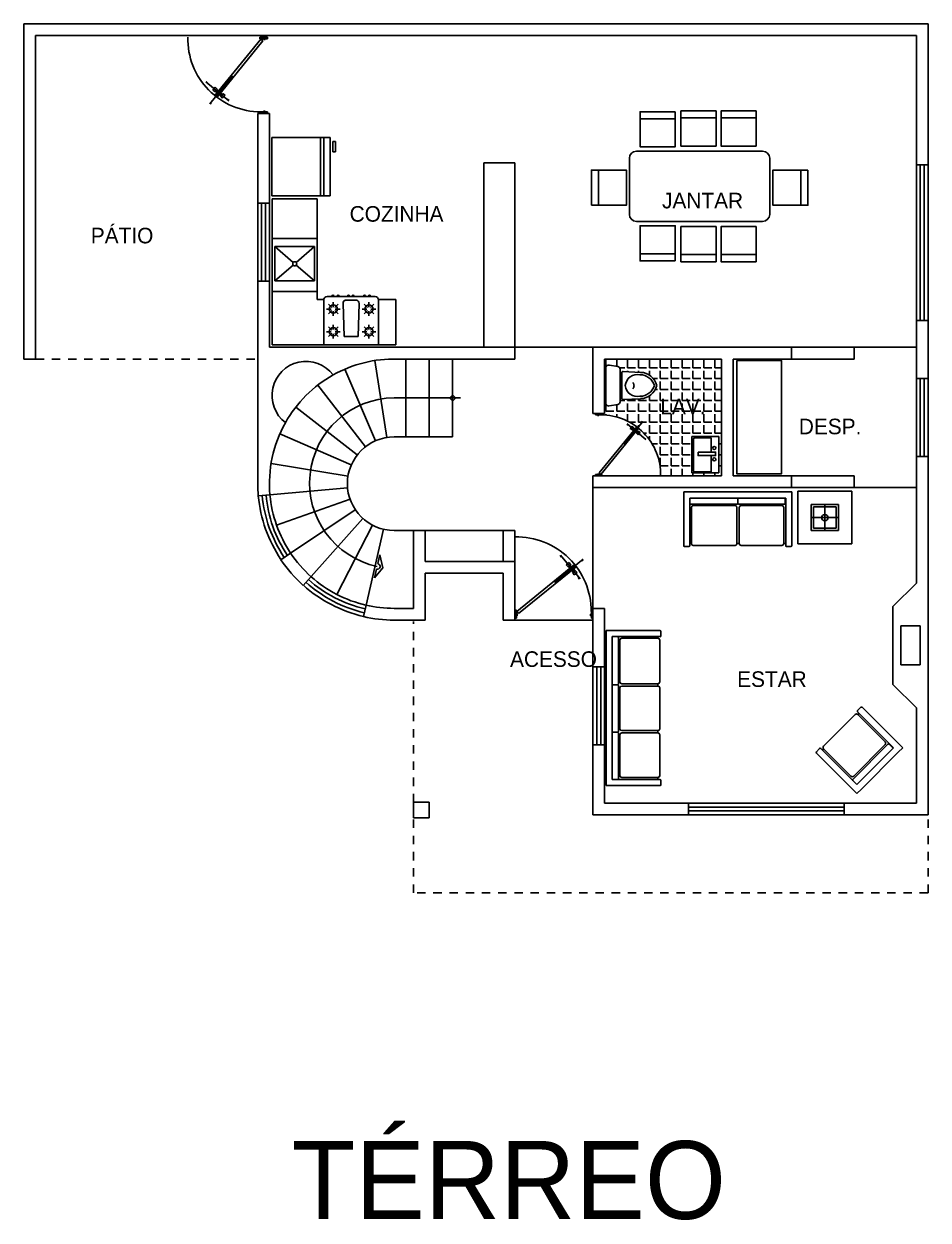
# Model space of a CAD drawing. Header units: millimetres. Extents: x 212.8 to 261.5, y 118.1 to 134.
# Drawn here: x 212.85 to 224.45, y 118.06 to 133.41 of the extents above; entities that cross this region are included whole.
import ezdxf

# ---------------------------------------------------------------- set-up
doc = ezdxf.new("R2010")
doc.units = ezdxf.units.MM
doc.linetypes.add('ACAD_ISO02W100', pattern=[15, 12, -3])
for name, color, linetype in [('LETRAS', 5, 'Continuous'), ('MARGEN', 7, 'Continuous'), ('MUEBLES', 3, 'Continuous'), ('murito', 8, 'Continuous'), ('MURO', 3, 'Continuous'), ('muros', 1, 'Continuous'), ('PUERTAS', 4, 'Continuous'), ('ventanas', 5, 'Continuous')]:
    doc.layers.add(name, color=color, linetype=linetype)

# ---------------------------------------------------------------- blocks, each defined once
blk = doc.blocks.new('PUERTA-P')
at = {"color": 8, "linetype": 'Continuous'}
for p, q in [((0, 0), (-0.1, 0)), ((-0.1, 0), (-0.1, -0.02)), ((0, -0.02), (0, 0)), ((-0.085, -0.025), (-0.687, -0.763)), ((-0.659, -0.785), (-0.058, -0.047)), ((-0.1, -0.02), (0, -0.02)), ((-0.058, -0.047), (-0.085, -0.025)), ((-0.03, -0.02), (-0.05, -0.02)), ((-0.05, -0.02), (-0.05, -0.03)), ((-0.05, -0.03), (-0.03, -0.03)), ((-0.03, -0.03), (-0.03, -0.02)), ((-0.807, -0.584), (-0.505, -0.835)), ((-0.804, -0.58), (-0.784, -0.598)), ((-0.455, -0.506), (-0.755, -0.873)), ((-0.683, -0.656), (-0.715, -0.695)), ((-0.715, -0.695), (-0.681, -0.717)), ((-0.655, -0.686), (-0.683, -0.656)), ((-0.681, -0.717), (-0.655, -0.686)), ((-0.657, -0.691), (-0.676, -0.714)), ((-0.676, -0.714), (-0.662, -0.725)), ((-0.662, -0.725), (-0.643, -0.702)), ((-0.643, -0.702), (-0.657, -0.691)), ((-0.627, -0.754), (-0.608, -0.73)), ((-0.614, -0.765), (-0.627, -0.754)), ((-0.615, -0.77), (-0.59, -0.739)), ((-0.595, -0.742), (-0.614, -0.765)), ((-0.608, -0.73), (-0.595, -0.742)), ((-0.59, -0.739), (-0.555, -0.761)), ((-0.555, -0.761), (-0.587, -0.799)), ((-0.735, -0.858), (-0.75, -0.877)), ((-0.587, -0.799), (-0.615, -0.77)), ((-0.522, -0.813), (-0.501, -0.83)), ((0, -0.98), (-0.1, -0.98)), ((-0.1, -0.98), (-0.1, -1)), ((-0.1, -1), (0, -1)), ((-0.03, -0.97), (-0.05, -0.97)), ((-0.05, -0.97), (-0.05, -0.98)), ((-0.05, -0.98), (-0.03, -0.98)), ((-0.03, -0.98), (-0.03, -0.97)), ((0, -1), (0, -0.98))]:
    blk.add_line(p, q, dxfattribs=at)
blk.add_arc((-0.085, -0.022), 0.957, 178.6535, 270, dxfattribs=at)
blk.add_ellipse((-0.085, -0.022), major_axis=(0.00177, 0.00177), ratio=1, dxfattribs=at)
blk = doc.blocks.new('PUERTA')
at = {"xscale": -0.9, "yscale": 0.9, "zscale": 0.9, "rotation": 180}
blk.add_blockref('PUERTA-P', (0, 0), dxfattribs=at)

msp = doc.modelspace()

# ---------------------------------------------------------------- hatches: boundary and pattern name
at = {"layer": 'MUEBLES'}
h = msp.add_hatch(dxfattribs=at)
h.set_pattern_fill('ANGLE,_O', color=4, scale=0.02)
h.set_pattern_definition([(0, (-2.7875, 0.1942), (0, 0.1397), [0.1016, -0.0381]), (90, (-2.7875, 0.1942), (-0.1397, 9e-18), [0.1016, -0.0381])])
h.paths.add_polyline_path([(221.797, 129.11), (220.297, 129.11), (220.297, 128.41), (220.262, 128.41), (220.262, 128.394, -0.416551), (221.016, 127.61), (221.797, 127.61)])
h.paths.add_polyline_path([(221.764, 128.115), (221.764, 127.648), (221.417, 127.648), (221.417, 128.115)], flags=16)
h.paths.add_polyline_path([(221.454, 128.098), (221.666, 128.098), (221.666, 127.915), (221.721, 127.915), (221.721, 127.87), (221.666, 127.87), (221.666, 127.66), (221.454, 127.66, -0.414214), (221.438, 127.677), (221.438, 128.082, -0.414214)], flags=0)
h.paths.add_polyline_path([(220.759, 128.601), (220.537, 128.591, -0.427887), (220.518, 128.608), (220.518, 128.621), (220.495, 128.621), (220.495, 128.561, -0.364335), (220.466, 128.526), (220.358, 128.507, -0.465916), (220.315, 128.542), (220.315, 128.77), (220.315, 128.997, -0.465916), (220.358, 129.032), (220.466, 129.013, -0.364335), (220.495, 128.978), (220.495, 128.918), (220.518, 128.918), (220.518, 128.931, -0.427887), (220.537, 128.949), (220.759, 128.938, -0.33747), (220.968, 128.77, -0.33747)], flags=16)
h.paths.add_polyline_path([(221.724, 127.968, -1), (221.684, 127.968, -1)], flags=0)
h.paths.add_polyline_path([(220.75, 128.632, -0.443862), (220.563, 128.77, -0.443862), (220.75, 128.908, -0.324581), (220.936, 128.77, -0.324581)], flags=0)
h.paths.add_polyline_path([(221.724, 127.822, -1), (221.684, 127.822, -1)], flags=0)

# ---------------------------------------------------------------- linework, layer by layer
at = {"layer": 'MARGEN'}
for p, q in [((218.45, 128.61), (217.597, 128.61)), ((217.387, 126.485), (217.412, 126.595)), ((217.412, 126.595), (217.452, 126.432)), ((217.452, 126.432), (217.345, 126.303)), ((217.345, 126.303), (217.37, 126.412))]:
    msp.add_line(p, q, dxfattribs=at)
msp.add_circle((218.347, 128.61), 0.0289, dxfattribs=at)
for centre, radius, start, end in [((217.605, 127.518), 1.093, 90.429, 258.0196), ((217.379, 126.449), 0.0375, 256.9485, 76.9485)]:
    msp.add_arc(centre, radius, start, end, dxfattribs=at)
at = {"layer": 'MUEBLES', "color": 15, "linetype": 'Continuous'}
for p, q in [((220.753, 132.193), (221.203, 132.193)), ((221.277, 132.203), (221.727, 132.203)), ((221.791, 132.203), (222.241, 132.203)), ((216.777, 131.953, 0.088), (216.029, 131.953, 0.088)), ((216.029, 131.953, 0.088), (216.029, 131.205, 0.088)), ((216.653, 131.953, 0.088), (216.653, 131.205, 0.088)), ((216.697, 131.953, 0.088), (216.697, 131.205, 0.088)), ((216.777, 131.205, 0.088), (216.777, 131.953, 0.088)), ((216.81, 131.903, 0.88), (216.81, 131.767, 0.88)), ((216.844, 131.903, 0.88), (216.81, 131.903, 0.88)), ((216.844, 131.767, 0.88), (216.844, 131.903, 0.88)), ((216.81, 131.767, 0.88), (216.844, 131.767, 0.88)), ((220.705, 131.776), (222.325, 131.776)), ((218.747, 129.26), (218.747, 131.627)), ((219.147, 131.627), (218.747, 131.627)), ((219.147, 129.26), (219.147, 131.627)), ((220.615, 130.966), (220.615, 131.686)), ((222.415, 131.686), (222.415, 130.966)), ((220.218, 131.534), (220.218, 131.084)), ((222.816, 131.084), (222.816, 131.534)), ((216.029, 131.205, 0.088), (216.777, 131.205, 0.088)), ((216.611, 131.164), (216.03, 131.164)), ((216.03, 129.293), (216.03, 131.164)), ((216.611, 129.873), (216.611, 131.164)), ((222.325, 130.876), (220.705, 130.876)), ((216.03, 130.656), (216.611, 130.656)), ((216.067, 130.552, 0.616), (216.302, 130.349, 0.048)), ((216.577, 130.552, 0.616), (216.067, 130.552, 0.616)), ((216.067, 130.552, 0.616), (216.067, 130.112, 0.616)), ((216.342, 130.349, 0.048), (216.577, 130.552, 0.616)), ((216.577, 130.552, 0.616), (216.577, 130.112, 0.616)), ((220.753, 130.459), (221.203, 130.459)), ((221.277, 130.449), (221.727, 130.449)), ((221.791, 130.449), (222.241, 130.449)), ((216.302, 130.315, 0.048), (216.067, 130.112, 0.616)), ((216.342, 130.315, 0.048), (216.577, 130.112, 0.616)), ((216.577, 130.112, 0.616), (216.067, 130.112, 0.616)), ((216.03, 129.975), (216.611, 129.975)), ((216.693, 129.873), (216.611, 129.873)), ((216.693, 129.867), (216.693, 129.295)), ((217.353, 129.911), (216.737, 129.911)), ((216.825, 129.916, 0.88), (216.798, 129.916, 0.88)), ((216.892, 129.916, 0.88), (216.865, 129.916, 0.88)), ((217.105, 129.867, 0.88), (216.985, 129.867, 0.88)), ((217.025, 129.916, 0.88), (216.999, 129.916, 0.88)), ((217.083, 129.916, 0.88), (217.056, 129.916, 0.88)), ((217.231, 129.916, 0.88), (217.205, 129.916, 0.88)), ((217.294, 129.916, 0.88), (217.268, 129.916, 0.88)), ((217.617, 129.873), (217.397, 129.873)), ((217.397, 129.867), (217.397, 129.295)), ((217.617, 129.873), (217.617, 129.293)), ((216.728, 129.751, 0.88), (216.79, 129.751, 0.88)), ((216.754, 129.813, 0.88), (216.797, 129.769, 0.88)), ((216.797, 129.732, 0.88), (216.754, 129.688, 0.88)), ((216.816, 129.839, 0.88), (216.816, 129.777, 0.88)), ((216.816, 129.724, 0.88), (216.816, 129.663, 0.88)), ((216.878, 129.813, 0.88), (216.835, 129.769, 0.88)), ((216.835, 129.732, 0.88), (216.878, 129.688, 0.88)), ((216.842, 129.751, 0.88), (216.904, 129.751, 0.88)), ((216.941, 129.822, 0.88), (216.954, 129.398, 0.88)), ((217.149, 129.822, 0.88), (217.136, 129.398, 0.88)), ((217.247, 129.751, 0.88), (217.186, 129.751, 0.88)), ((217.211, 129.813, 0.88), (217.255, 129.769, 0.88)), ((217.255, 129.732, 0.88), (217.211, 129.688, 0.88)), ((217.274, 129.839, 0.88), (217.274, 129.777, 0.88)), ((217.274, 129.724, 0.88), (217.274, 129.663, 0.88)), ((217.336, 129.813, 0.88), (217.292, 129.769, 0.88)), ((217.292, 129.732, 0.88), (217.336, 129.688, 0.88)), ((217.362, 129.751, 0.88), (217.3, 129.751, 0.88)), ((216.816, 129.548, 0.88), (216.816, 129.487, 0.88)), ((217.274, 129.548, 0.88), (217.274, 129.487, 0.88)), ((217.274, 129.548, 0.88), (217.274, 129.487, 0.88)), ((216.728, 129.46, 0.88), (216.79, 129.46, 0.88)), ((216.754, 129.523, 0.88), (216.797, 129.479, 0.88)), ((216.797, 129.442, 0.88), (216.754, 129.398, 0.88)), ((216.816, 129.434, 0.88), (216.816, 129.372, 0.88)), ((216.878, 129.523, 0.88), (216.835, 129.479, 0.88)), ((216.835, 129.442, 0.88), (216.878, 129.398, 0.88)), ((216.842, 129.46, 0.88), (216.904, 129.46, 0.88)), ((217.136, 129.398, 0.88), (216.954, 129.398, 0.88)), ((217.247, 129.46, 0.88), (217.186, 129.46, 0.88)), ((217.211, 129.523, 0.88), (217.255, 129.479, 0.88)), ((217.211, 129.523, 0.88), (217.255, 129.479, 0.88)), ((217.255, 129.442, 0.88), (217.211, 129.398, 0.88)), ((217.274, 129.434, 0.88), (217.274, 129.372, 0.88)), ((217.336, 129.523, 0.88), (217.292, 129.479, 0.88)), ((217.336, 129.523, 0.88), (217.292, 129.479, 0.88)), ((217.292, 129.442, 0.88), (217.336, 129.398, 0.88)), ((217.362, 129.46, 0.88), (217.3, 129.46, 0.88)), ((217.617, 129.293), (216.03, 129.293)), ((221.313, 127.404), (221.39, 127.404)), ((221.313, 127.404), (221.313, 126.716)), ((222.621, 127.404), (221.39, 127.404)), ((222.699, 127.404), (222.621, 127.404)), ((222.699, 127.404), (222.699, 126.716)), ((222.778, 126.739), (222.778, 127.412)), ((222.778, 127.412), (223.467, 127.412)), ((223.467, 127.412), (223.467, 126.739)), ((221.39, 127.326), (222.008, 127.326)), ((221.39, 127.326), (221.39, 126.716)), ((221.996, 127.248), (221.402, 127.248)), ((222.008, 127.326), (222.008, 127.26)), ((222.008, 127.326), (222.621, 127.326)), ((222.02, 127.248), (222.604, 127.248)), ((222.615, 127.326), (222.615, 127.26)), ((222.621, 126.716), (222.621, 127.326)), ((221.411, 126.741), (221.411, 127.205)), ((221.434, 127.229), (221.971, 127.229)), ((221.994, 127.205), (221.994, 126.741)), ((222.024, 126.741), (222.024, 127.205)), ((222.048, 127.229), (222.573, 127.229)), ((222.596, 127.205), (222.596, 126.741)), ((222.948, 126.909), (222.948, 127.242)), ((222.948, 127.242), (223.297, 127.242)), ((222.978, 126.939), (222.978, 127.212)), ((222.978, 127.212), (223.267, 127.212)), ((223.123, 126.909), (223.123, 127.242)), ((223.267, 127.212), (223.267, 126.939)), ((223.297, 127.242), (223.297, 126.909)), ((222.948, 127.075), (223.297, 127.075)), ((223.267, 126.939), (222.978, 126.939)), ((223.297, 126.909), (222.948, 126.909)), ((221.324, 126.704), (221.379, 126.704)), ((221.411, 126.741), (221.39, 126.741)), ((221.971, 126.718), (221.434, 126.718)), ((221.994, 126.741), (222.024, 126.741)), ((222.573, 126.718), (222.048, 126.718)), ((222.596, 126.741), (222.619, 126.741)), ((222.688, 126.704), (222.632, 126.704)), ((223.467, 126.739), (222.778, 126.739)), ((220.318, 125.624), (221.007, 125.624)), ((220.318, 125.624), (220.318, 125.547)), ((221.018, 125.613), (221.018, 125.558)), ((220.318, 123.714), (220.318, 125.547)), ((220.396, 125.547), (220.396, 124.929)), ((220.396, 125.547), (221.007, 125.547)), ((220.474, 124.941), (220.474, 125.535)), ((220.493, 125.503), (220.493, 124.967)), ((220.981, 125.526), (220.517, 125.526)), ((220.981, 125.526), (220.981, 125.547)), ((221.004, 124.967), (221.004, 125.503)), ((220.517, 124.943), (220.981, 124.943)), ((220.981, 124.943), (220.981, 124.913)), ((220.396, 124.929), (220.462, 124.929)), ((220.396, 124.929), (220.396, 123.714)), ((220.474, 124.918), (220.474, 124.333)), ((220.493, 124.889), (220.493, 124.365)), ((220.981, 124.913), (220.517, 124.913)), ((221.004, 124.365), (221.004, 124.889)), ((223.585, 124.641), (223.543, 124.6)), ((224.122, 124.122), (223.603, 124.641)), ((223.512, 124.547), (223.107, 124.143)), ((223.543, 124.582), (224.004, 124.121)), ((223.547, 124.547), (223.563, 124.563)), ((223.898, 124.197), (223.547, 124.547)), ((220.517, 124.341), (220.981, 124.341)), ((220.981, 124.341), (220.981, 124.318)), ((220.396, 124.322), (220.462, 124.322)), ((220.474, 124.31), (220.474, 123.726)), ((220.493, 124.288), (220.493, 123.763)), ((220.981, 124.311), (220.517, 124.311)), ((221.004, 123.763), (221.004, 124.288)), ((223.014, 124.07), (223.055, 124.111)), ((223.533, 123.534), (223.014, 124.053)), ((223.533, 123.651), (223.073, 124.111)), ((223.107, 124.107), (223.092, 124.092)), ((223.107, 124.107), (223.458, 123.757)), ((223.932, 124.167), (223.484, 123.718)), ((223.493, 123.757), (223.898, 124.162)), ((223.533, 123.651), (223.999, 124.117)), ((224.062, 124.063), (223.591, 123.592)), ((223.999, 124.117), (223.949, 124.167)), ((223.999, 124.117), (224.004, 124.121)), ((224.122, 124.122), (224.062, 124.063)), ((220.517, 123.739), (220.981, 123.739)), ((220.981, 123.739), (220.981, 123.716)), ((220.318, 123.636), (220.318, 123.714)), ((220.318, 123.636), (221.007, 123.636)), ((221.007, 123.714), (220.396, 123.714)), ((221.018, 123.647), (221.018, 123.703)), ((223.533, 123.534), (223.592, 123.592))]:
    msp.add_line(p, q, dxfattribs=at)
at = {"layer": 'MUEBLES', "color": 4}
for p, q in [((220.315, 128.77), (220.315, 128.997)), ((220.358, 129.032), (220.466, 129.013)), ((220.495, 128.978), (220.495, 128.77)), ((220.537, 128.949), (220.759, 128.938)), ((220.518, 128.918), (220.495, 128.918)), ((220.518, 128.77), (220.518, 128.931)), ((220.315, 128.77), (220.315, 128.542)), ((220.495, 128.561), (220.495, 128.77)), ((220.518, 128.77), (220.518, 128.608)), ((220.358, 128.507), (220.466, 128.526)), ((220.518, 128.621), (220.495, 128.621)), ((220.537, 128.591), (220.759, 128.601)), ((221.417, 127.648), (221.417, 128.115)), ((221.417, 128.115), (221.764, 128.115)), ((221.438, 128.082), (221.438, 127.677)), ((221.454, 128.098), (221.666, 128.098)), ((221.666, 128.098), (221.666, 127.915)), ((221.764, 128.115), (221.764, 127.648)), ((221.666, 127.87), (221.666, 127.66)), ((221.764, 127.648), (221.417, 127.648)), ((221.454, 127.66), (221.666, 127.66))]:
    msp.add_line(p, q, dxfattribs=at)
at = {"layer": 'MUEBLES', "color": 15, "linetype": 'Continuous'}
for points in [[(221.203, 132.283), (221.203, 131.833), (220.753, 131.833), (220.753, 132.283)], [(221.727, 132.293), (221.727, 131.843), (221.277, 131.843), (221.277, 132.293)], [(222.241, 132.293), (222.241, 131.843), (221.791, 131.843), (221.791, 132.293)], [(220.128, 131.084), (220.578, 131.084), (220.578, 131.534), (220.128, 131.534)], [(222.906, 131.534), (222.456, 131.534), (222.456, 131.084), (222.906, 131.084)], [(221.203, 130.369), (221.203, 130.819), (220.753, 130.819), (220.753, 130.369)], [(221.727, 130.359), (221.727, 130.809), (221.277, 130.809), (221.277, 130.359)], [(222.241, 130.359), (222.241, 130.809), (221.791, 130.809), (221.791, 130.359)], [(221.993, 129.089), (222.568, 129.089), (222.568, 127.638), (221.993, 127.638)]]:
    msp.add_lwpolyline(points, close=True, dxfattribs=at)
at = {"layer": 'MUEBLES', "color": 4}
msp.add_lwpolyline([(221.496, 127.915), (221.721, 127.915), (221.721, 127.87), (221.496, 127.87)], close=True, dxfattribs=at)
at = {"layer": 'MUEBLES', "color": 15, "linetype": 'Continuous'}
for centre, radius in [((216.322, 130.332), 0.0264), ((216.816, 129.751, 0.88), 0.0528), ((217.274, 129.751, 0.88), 0.0528), ((216.816, 129.46, 0.88), 0.0528), ((217.274, 129.46, 0.88), 0.0528), ((217.274, 129.46, 0.88), 0.0528), ((223.123, 127.075), 0.0403)]:
    msp.add_circle(centre, radius, dxfattribs=at)
at = {"layer": 'MUEBLES', "color": 4}
for centre in [(221.704, 127.968), (221.704, 127.822)]:
    msp.add_circle(centre, 0.0203, dxfattribs=at)
at = {"layer": 'MUEBLES', "color": 15, "linetype": 'Continuous'}
for centre, radius, start, end in [((220.705, 131.686), 0.09, 90, 180), ((222.325, 131.686), 0.09, 0, 90), ((220.705, 130.966), 0.09, 180, 270), ((222.325, 130.966), 0.09, 270, 0), ((216.737, 129.867), 0.044, 90, 180), ((216.812, 129.916, 0.88), 0.0132, 0, 180), ((216.879, 129.916, 0.88), 0.0132, 0, 180), ((216.985, 129.823, 0.88), 0.044, 90, 181.8183), ((217.012, 129.916, 0.88), 0.0132, 0, 180), ((217.07, 129.916, 0.88), 0.0132, 0, 180), ((217.105, 129.823, 0.88), 0.044, 358.1817, 90), ((217.218, 129.916, 0.88), 0.0132, 0, 180), ((217.281, 129.916, 0.88), 0.0132, 0, 180), ((217.353, 129.867), 0.044, 0, 90), ((221.402, 127.26), 0.0117, 180, 270), ((221.996, 127.26), 0.0117, 270, 0), ((221.996, 127.26), 0.0117, 270, 0), ((222.02, 127.26), 0.0117, 180, 270), ((222.604, 127.26), 0.0117, 270, 0), ((221.434, 127.205), 0.0233, 90, 180), ((221.971, 127.205), 0.0233, 0, 90), ((222.048, 127.205), 0.0233, 90, 180), ((222.573, 127.205), 0.0233, 0, 90), ((221.324, 126.716), 0.0117, 180, 270), ((221.379, 126.716), 0.0117, 270, 0), ((221.434, 126.741), 0.0233, 180, 270), ((221.971, 126.741), 0.0233, 270, 0), ((222.048, 126.741), 0.0233, 180, 270), ((222.573, 126.741), 0.0233, 270, 0), ((222.632, 126.716), 0.0117, 180, 270), ((222.688, 126.716), 0.0117, 270, 0), ((221.007, 125.613), 0.0117, 0, 90), ((221.007, 125.558), 0.0117, 270, 0), ((220.462, 125.535), 0.0117, 0, 90), ((220.517, 125.503), 0.0233, 90, 180), ((220.981, 125.503), 0.0233, 0, 90), ((220.517, 124.967), 0.0233, 180, 270), ((220.981, 124.967), 0.0233, 270, 0), ((220.462, 124.941), 0.0117, 270, 0), ((220.462, 124.941), 0.0117, 270, 0), ((220.462, 124.918), 0.0117, 0, 90), ((220.517, 124.889), 0.0233, 90, 180), ((220.981, 124.889), 0.0233, 0, 90), ((223.594, 124.632), 0.0124, 45, 135), ((223.53, 124.53), 0.0249, 45, 135), ((223.552, 124.591), 0.0124, 135, 225), ((220.462, 124.333), 0.0117, 270, 0), ((220.517, 124.365), 0.0233, 180, 270), ((220.981, 124.365), 0.0233, 270, 0), ((220.462, 124.31), 0.0117, 0, 90), ((220.517, 124.288), 0.0233, 90, 180), ((220.981, 124.288), 0.0233, 0, 90), ((223.88, 124.18), 0.0249, 315, 45), ((223.023, 124.062), 0.0124, 135, 225), ((223.064, 124.103), 0.0124, 45, 135), ((223.125, 124.125), 0.0249, 135, 225), ((223.94, 124.158), 0.0124, 45, 135), ((223.94, 124.158), 0.0124, 45, 135), ((220.462, 123.726), 0.0117, 270, 0), ((220.517, 123.763), 0.0233, 180, 270), ((220.981, 123.763), 0.0233, 270, 0), ((223.475, 123.775), 0.0249, 225, 315), ((223.492, 123.71), 0.0124, 135, 225), ((221.007, 123.703), 0.0117, 0, 90), ((221.007, 123.647), 0.0117, 270, 0)]:
    msp.add_arc(centre, radius, start, end, dxfattribs=at)
at = {"layer": 'MUEBLES', "color": 4}
for centre, radius, start, end in [((220.351, 128.997), 0.036, 80.0738, 180), ((220.459, 128.978), 0.036, 360, 80.0738), ((220.536, 128.931), 0.018, 87.3382, 180), ((220.752, 128.717), 0.222, 13.8267, 88.4188), ((220.719, 128.754), 0.157, 78.5676, 174.306), ((220.617, 128.767), 0.0581, 314.0559, 45.9441), ((220.748, 128.71), 0.198, 17.5895, 89.5193), ((220.719, 128.785), 0.157, 185.694, 281.4324), ((220.748, 128.829), 0.198, 270.4807, 342.4105), ((220.752, 128.823), 0.222, 271.5812, 346.1733), ((220.351, 128.542), 0.036, 180, 279.9262), ((220.459, 128.561), 0.036, 279.9262, 360), ((220.536, 128.608), 0.018, 180, 272.6618), ((221.454, 128.082), 0.0162, 90, 180), ((221.454, 127.677), 0.0162, 180, 270)]:
    msp.add_arc(centre, radius, start, end, dxfattribs=at)
at = {"layer": 'murito'}
for p, q in [((219.147, 126.91), (217.997, 126.91)), ((218.997, 126.91), (218.997, 126.51)), ((219.147, 126.51), (219.147, 126.91))]:
    msp.add_line(p, q, dxfattribs=at)
for points in [[(223.497, 129.26), (222.697, 129.26), (222.697, 129.11), (223.497, 129.11)], [(223.497, 127.46), (222.697, 127.46), (222.697, 127.61), (223.497, 127.61)]]:
    msp.add_lwpolyline(points, close=True, dxfattribs=at)
at = {"layer": 'MURO'}
for p, q in [((217.348, 129.091), (217.504, 128.103)), ((217.747, 128.11), (217.747, 129.11)), ((218.047, 128.11), (218.047, 129.11)), ((218.347, 128.11), (218.347, 129.11)), ((216.963, 128.979), (217.359, 128.061)), ((216.619, 128.776), (217.23, 127.985)), ((216.335, 128.494), (217.124, 127.879)), ((216.131, 128.15), (217.047, 127.75)), ((217.597, 128.11), (218.347, 128.11)), ((216.018, 127.767), (217.005, 127.606)), ((216.004, 127.367), (217, 127.456)), ((216.089, 126.976), (217.032, 127.31)), ((216.269, 126.619), (217.099, 127.176)), ((216.531, 126.317), (217.197, 127.063)), ((216.86, 126.09), (217.321, 126.978)), ((216.86, 126.09), (217.321, 126.978)), ((217.236, 125.952), (217.462, 126.926)), ((217.236, 125.952), (217.462, 126.926)), ((217.597, 126.91), (217.847, 126.91))]:
    msp.add_line(p, q, dxfattribs=at)
for radius, start, end in [(1.6, 119.2862, 150.7138), (0.6, 90, 270)]:
    msp.add_arc((217.597, 127.51), radius, start, end, dxfattribs=at)
at = {"layer": 'muros'}
for p, q in [((224.447, 133.41), (212.847, 133.41)), ((212.847, 129.11), (212.847, 133.41)), ((224.447, 133.41), (224.447, 131.602)), ((224.297, 133.26), (212.997, 133.26)), ((212.997, 129.11), (212.997, 133.26)), ((224.297, 133.26), (224.297, 131.602)), ((215.847, 131.109), (215.847, 132.26)), ((215.847, 132.26), (215.997, 132.26)), ((215.997, 131.109), (215.997, 132.26)), ((224.297, 131.602), (224.447, 131.602)), ((215.997, 131.109), (215.847, 131.109)), ((215.847, 129.11), (215.847, 130.109)), ((215.997, 130.109), (215.847, 130.109)), ((215.997, 129.26), (215.997, 130.109)), ((224.297, 129.602), (224.447, 129.602)), ((224.297, 129.602), (224.297, 128.86)), ((224.447, 129.602), (224.447, 128.86)), ((218.947, 129.26), (215.997, 129.26)), ((217.397, 129.26), (218.147, 129.26)), ((218.947, 129.26), (220.297, 129.26)), ((219.147, 129.11), (219.147, 129.26)), ((220.147, 128.41), (220.147, 129.26)), ((222.697, 129.26), (220.297, 129.26)), ((222.697, 129.11), (222.697, 129.26)), ((224.297, 129.26), (223.497, 129.26)), ((212.847, 129.11), (212.997, 129.11)), ((215.847, 127.51), (215.847, 129.11)), ((219.147, 129.11), (217.634, 129.11)), ((221.797, 129.11), (220.297, 129.11)), ((220.297, 128.41), (220.297, 129.11)), ((221.797, 127.61), (221.797, 129.11)), ((222.697, 129.11), (221.947, 129.11)), ((221.947, 127.61), (221.947, 129.11)), ((224.297, 128.86), (224.447, 128.86)), ((220.297, 128.41), (220.147, 128.41)), ((224.297, 127.86), (224.447, 127.86)), ((224.297, 127.86), (224.297, 126.235)), ((224.447, 127.86), (224.447, 123.26)), ((221.797, 127.61), (220.147, 127.61)), ((220.147, 127.46), (220.147, 127.61)), ((222.697, 127.61), (221.947, 127.61)), ((222.697, 127.46), (222.697, 127.61)), ((222.697, 127.46), (220.147, 127.46)), ((220.147, 127.46), (220.147, 125.91)), ((224.297, 127.46), (223.497, 127.46)), ((215.854, 127.353), (216.004, 127.367)), ((217.847, 125.91), (217.847, 126.91)), ((217.997, 126.91), (217.847, 126.91)), ((217.997, 126.91), (217.997, 126.51)), ((216.269, 126.619), (216.144, 126.535)), ((217.997, 126.51), (219.147, 126.51)), ((219.147, 125.76), (219.147, 126.51)), ((217.997, 125.76), (217.997, 126.36)), ((217.997, 125.76), (217.997, 126.36)), ((217.997, 126.36), (218.997, 126.36)), ((218.997, 125.76), (218.997, 126.36)), ((216.531, 126.317), (216.431, 126.205)), ((223.997, 125.935), (224.297, 126.235)), ((217.236, 125.952), (217.202, 125.805)), ((217.597, 125.91), (217.847, 125.91)), ((220.147, 125.16), (220.147, 125.91)), ((220.147, 125.91), (220.297, 125.91)), ((220.297, 125.16), (220.297, 125.91)), ((223.997, 124.935), (223.997, 125.935)), ((217.597, 125.76), (217.997, 125.76)), ((219.147, 125.76), (218.997, 125.76)), ((219.147, 125.76), (220.147, 125.76)), ((224.097, 125.685), (224.347, 125.685)), ((224.097, 125.185), (224.097, 125.685)), ((224.347, 125.685), (224.347, 125.185)), ((220.297, 125.16), (220.147, 125.16)), ((224.097, 125.185), (224.347, 125.185)), ((223.997, 124.935), (224.297, 124.635)), ((224.297, 124.635), (224.297, 123.41)), ((220.297, 124.16), (220.147, 124.16)), ((220.147, 123.26), (220.147, 124.16)), ((220.297, 123.41), (220.297, 124.16)), ((217.847, 123.222), (217.847, 123.422)), ((218.047, 123.422), (217.847, 123.422)), ((218.047, 123.222), (218.047, 123.422)), ((221.372, 123.41), (220.297, 123.41)), ((221.372, 123.41), (221.372, 123.26)), ((223.372, 123.41), (223.372, 123.26)), ((224.297, 123.41), (223.372, 123.41)), ((221.372, 123.26), (220.147, 123.26)), ((224.447, 123.26), (223.372, 123.26)), ((218.047, 123.222), (217.847, 123.222))]:
    msp.add_line(p, q, dxfattribs=at)
for centre, radius, start, end in [((217.597, 127.51), 1.6, 88.6812, 119.2862), ((216.466, 128.642), 0.437, 37.1431, 232.8569), ((217.597, 127.51), 1.6, 150.7138, 185.141), ((217.597, 127.51), 1.75, 180, 185.141), ((217.597, 127.51), 1.75, 213.864, 228.2255), ((217.597, 127.51), 1.6, 213.864, 228.2255), ((217.597, 127.51), 1.6, 256.9485, 270), ((217.597, 127.51), 1.75, 256.9485, 270)]:
    msp.add_arc(centre, radius, start, end, dxfattribs=at)
at = {"layer": 'PUERTAS', "linetype": 'ACAD_ISO02W100', "ltscale": 0.009}
for p, q in [((212.997, 129.11), (215.847, 129.11)), ((217.847, 123.422), (217.847, 125.74)), ((224.447, 122.26), (224.447, 123.26)), ((217.847, 122.26), (217.847, 123.222)), ((224.447, 122.26), (217.847, 122.26))]:
    msp.add_line(p, q, dxfattribs=at)
at = {"layer": 'ventanas'}
for p, q in [((224.297, 131.602), (224.297, 129.602)), ((224.347, 131.602), (224.347, 129.602)), ((224.397, 131.602), (224.397, 129.602)), ((224.447, 131.602), (224.447, 129.602)), ((215.847, 131.109), (215.847, 130.109)), ((215.897, 131.109), (215.897, 130.109)), ((215.947, 131.109), (215.947, 130.109)), ((215.997, 131.109), (215.997, 130.109)), ((224.297, 128.86), (224.297, 127.86)), ((224.347, 128.86), (224.347, 127.86)), ((224.397, 128.86), (224.397, 127.86)), ((224.447, 128.86), (224.447, 127.86)), ((220.147, 125.16), (220.147, 124.16)), ((220.197, 125.16), (220.197, 124.16)), ((220.247, 125.16), (220.247, 124.16)), ((220.297, 125.16), (220.297, 124.16)), ((221.372, 123.41), (223.372, 123.41)), ((221.372, 123.36), (223.372, 123.36)), ((221.372, 123.31), (223.372, 123.31)), ((221.372, 123.26), (223.372, 123.26))]:
    msp.add_line(p, q, dxfattribs=at)
for centre, radius, start, end in [((217.605, 127.518), 1.759, 185.3589, 213.9171), ((217.605, 127.518), 1.709, 185.3589, 213.9171), ((217.597, 127.51), 1.65, 185.141, 213.864), ((217.597, 127.51), 1.6, 185.141, 213.864), ((217.605, 127.518), 1.759, 228.1885, 256.7438), ((217.605, 127.518), 1.709, 228.1885, 256.7438), ((217.597, 127.51), 1.65, 228.2255, 256.9485), ((217.597, 127.51), 1.6, 228.2255, 256.9485)]:
    msp.add_arc(centre, radius, start, end, dxfattribs=at)

# ---------------------------------------------------------------- block references
at = {"layer": 'MUEBLES', "color": 15, "linetype": 'Continuous', "xscale": 1.111073824356936, "yscale": 1.111073824356993, "zscale": 1.111073824356962, "rotation": 270}
msp.add_blockref('PUERTA', (219.147, 125.785), dxfattribs=at)
at = {"layer": 'ventanas', "color": 4, "linetype": 'Continuous', "xscale": -1.088852347869789, "yscale": 1.088852347869846, "zscale": 1.088852347869822, "rotation": 180}
msp.add_blockref('PUERTA', (215.971, 133.24), dxfattribs=at)
at = {"layer": 'ventanas', "color": 4, "linetype": 'Continuous', "xscale": -0.8888590594855543, "yscale": 0.8888590594855827, "zscale": 0.8888590594855693}
msp.add_blockref('PUERTA', (220.182, 127.61), dxfattribs=at)

# ---------------------------------------------------------------- texts
at = {"layer": 'LETRAS', "color": 2}
for s, p in [('JANTAR', (221.034, 131.043)), ('COZINHA', (217.026, 130.872)), ('PÁTIO', (213.705, 130.594)), ('DESP.', (222.789, 128.144)), ('ACESSO', (219.084, 125.159)), ('ESTAR', (221.998, 124.902))]:
    msp.add_text(s, height=0.2, dxfattribs=at).set_placement(p)
at = {"layer": 'LETRAS'}
msp.add_text('LAV.', height=0.2, dxfattribs=at).set_placement((221.012, 128.401))
at = {"layer": 'LETRAS', "color": 0}
msp.add_text('TÉRREO', height=1, dxfattribs=at).set_placement((216.282, 118.075))

doc.saveas('drawing.dxf')
